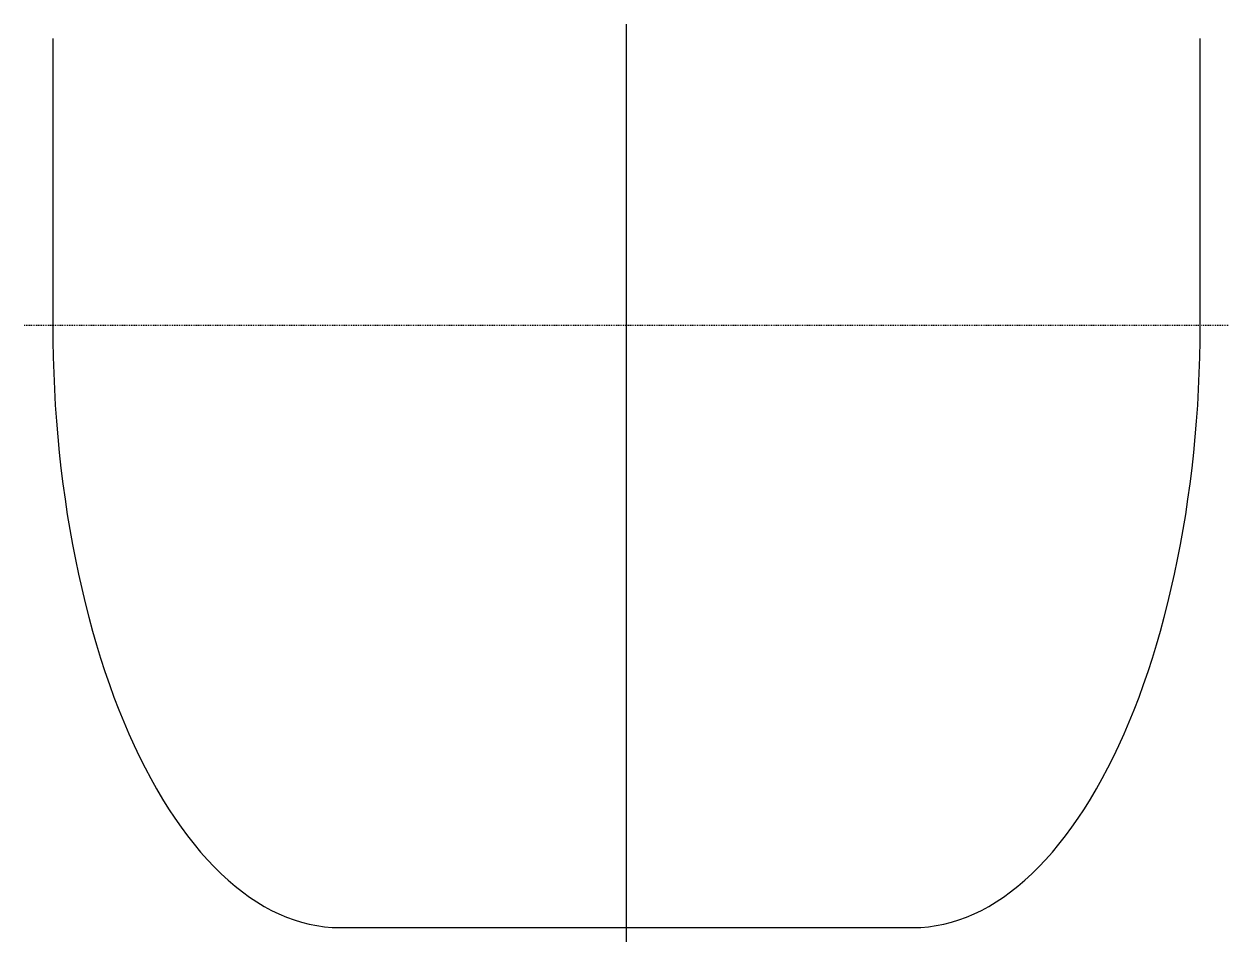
# Model space of a CAD drawing. Header units: millimetres. Extents: x -210 to 210, y -215 to 105.
import ezdxf

# ---------------------------------------------------------------- set-up
doc = ezdxf.new("R2010")
doc.units = ezdxf.units.MM
doc.linetypes.add('DASHED', pattern=[0.6, 0.3, -0.3])

msp = doc.modelspace()

# ---------------------------------------------------------------- linework, layer by layer
at = {"layer": 'CL', "color": 3}
msp.add_line((0, -215), (0, 105), dxfattribs=at)
at = {"layer": 'DWL', "color": 5, "linetype": 'DASHED'}
msp.add_line((-210, 0), (210, 0), dxfattribs=at)
at = {"layer": 'SECTION', "color": 1}
msp.add_lwpolyline([(-200, 100), (-200, 90.91), (-200, 81.82), (-200, 72.73), (-200, 63.64), (-200, 54.55), (-200, 45.45), (-200, 36.36), (-200, 27.27), (-200, 18.18), (-200, 9.09), (-200, 0), (-199.96, -5.59), (-199.86, -11.18), (-199.68, -16.76), (-199.43, -22.32), (-199.12, -27.87), (-198.73, -33.4), (-198.27, -38.91), (-197.74, -44.39), (-197.14, -49.84), (-196.48, -55.25), (-195.74, -60.63), (-194.94, -65.96), (-194.07, -71.24), (-193.13, -76.47), (-192.13, -81.65), (-191.06, -86.77), (-189.93, -91.83), (-188.74, -96.83), (-187.48, -101.76), (-186.16, -106.61), (-184.77, -111.39), (-183.33, -116.09), (-181.83, -120.71), (-180.27, -125.24), (-178.66, -129.68), (-176.98, -134.03), (-175.26, -138.29), (-173.48, -142.45), (-171.65, -146.5), (-169.76, -150.46), (-167.83, -154.3), (-165.85, -158.04), (-163.82, -161.67), (-161.75, -165.18), (-159.64, -168.57), (-157.48, -171.84), (-155.28, -175), (-153.04, -178.02), (-150.77, -180.93), (-148.46, -183.7), (-146.11, -186.34), (-143.73, -188.86), (-141.32, -191.23), (-138.88, -193.48), (-136.42, -195.58), (-133.92, -197.55), (-131.41, -199.37), (-128.87, -201.06), (-126.31, -202.6), (-123.73, -204), (-121.14, -205.25), (-118.53, -206.36), (-115.91, -207.33), (-113.27, -208.14), (-110.63, -208.81), (-107.98, -209.33), (-105.32, -209.7), (-102.66, -209.93), (-100, -210), (-83.33, -210), (-66.67, -210), (-50, -210), (-33.33, -210), (-16.67, -210), (0, -210), (16.67, -210), (33.33, -210), (50, -210), (66.67, -210), (83.33, -210), (100, -210), (102.66, -209.93), (105.32, -209.7), (107.98, -209.33), (110.63, -208.81), (113.27, -208.14), (115.91, -207.33), (118.53, -206.36), (121.14, -205.25), (123.73, -204), (126.31, -202.6), (128.87, -201.06), (131.41, -199.37), (133.92, -197.55), (136.42, -195.58), (138.88, -193.48), (141.32, -191.23), (143.73, -188.86), (146.11, -186.34), (148.46, -183.7), (150.77, -180.93), (153.04, -178.02), (155.28, -175), (157.48, -171.84), (159.64, -168.57), (161.75, -165.18), (163.82, -161.67), (165.85, -158.04), (167.83, -154.3), (169.76, -150.46), (171.65, -146.5), (173.48, -142.45), (175.26, -138.29), (176.98, -134.03), (178.66, -129.68), (180.27, -125.24), (181.83, -120.71), (183.33, -116.09), (184.77, -111.39), (186.16, -106.61), (187.48, -101.76), (188.74, -96.83), (189.93, -91.83), (191.06, -86.77), (192.13, -81.65), (193.13, -76.47), (194.07, -71.24), (194.94, -65.96), (195.74, -60.63), (196.48, -55.25), (197.14, -49.84), (197.74, -44.39), (198.27, -38.91), (198.73, -33.4), (199.12, -27.87), (199.43, -22.32), (199.68, -16.76), (199.86, -11.18), (199.96, -5.59), (200, 0), (200, 9.09), (200, 18.18), (200, 27.27), (200, 36.36), (200, 45.45), (200, 54.55), (200, 63.64), (200, 72.73), (200, 81.82), (200, 90.91), (200, 100)], dxfattribs=at)

doc.saveas('drawing.dxf')
